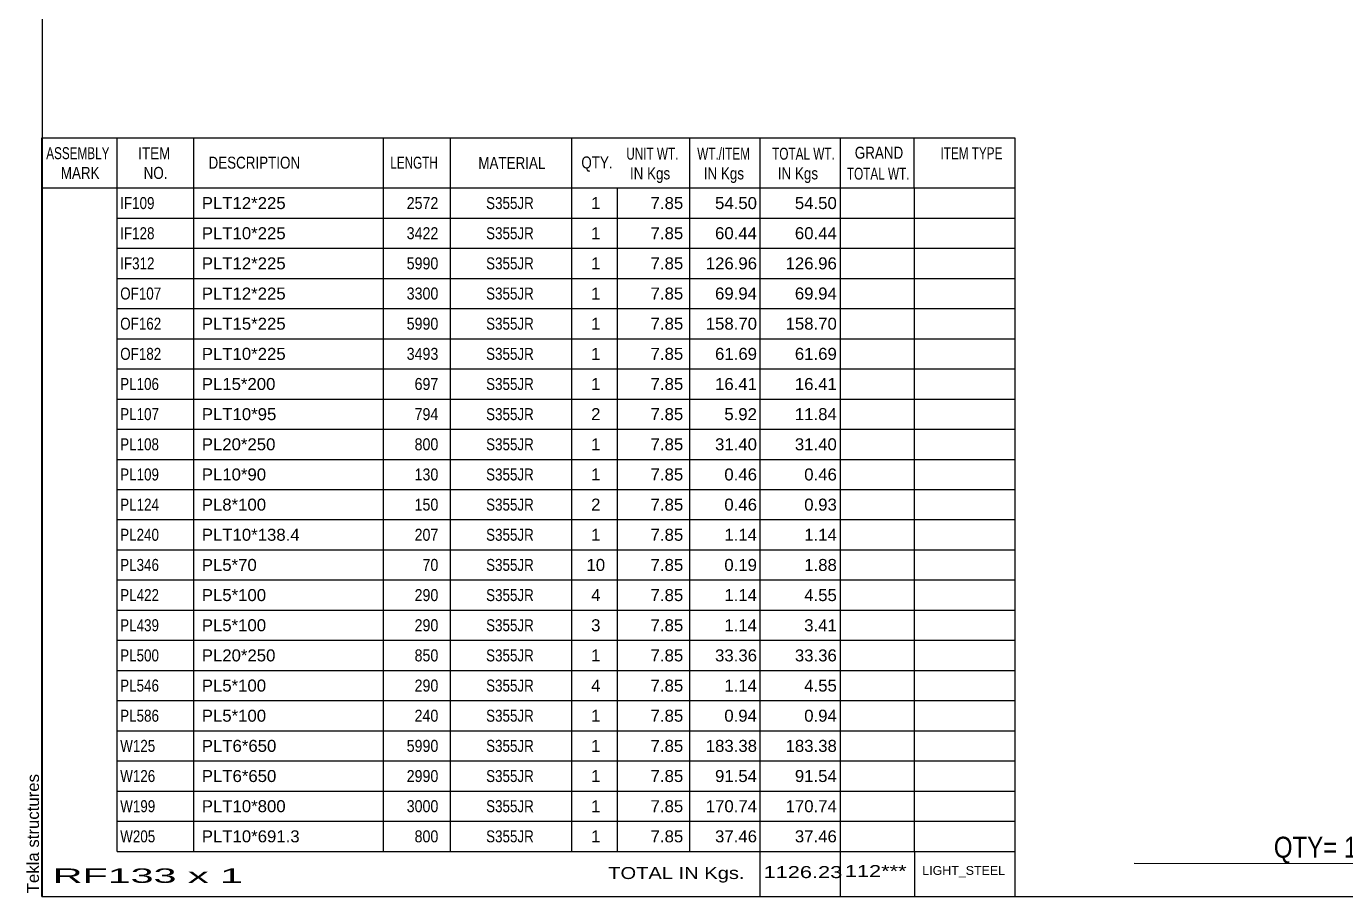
# Model space of a CAD drawing. Header units: millimetres. Extents: x -1029 to -626, y -192 to 86.
# Drawn here: x -1028.7 to -818.6, y -191.5 to -53 of the extents above; entities that cross this region are included whole.
import ezdxf

# ---------------------------------------------------------------- set-up
doc = ezdxf.new("R2010")
doc.units = ezdxf.units.MM
doc.styles.add('Arial', font='ARIAL.TTF', dxfattribs={"height": 0.2})
doc.styles.add('Arial Narrow', font='ARIALN.TTF', dxfattribs={"height": 0.2})

# ---------------------------------------------------------------- blocks, each defined once
blk = doc.blocks.new('Unknown-624476672-1210')
at = {"color": 5, "linetype": 'Continuous'}
for p, q in [((-1026.15, 85.52), (-1026.15, -191.48)), ((-1026.15, -191.48), (-626.15, -191.48))]:
    blk.add_line(p, q, dxfattribs=at)
at = {"color": 174, "linetype": 'Continuous', "style": 'Arial'}
blk.add_text('Tekla structures', height=1.9102, rotation=90, dxfattribs=at).set_placement((-1026.65, -190.98))
blk = doc.blocks.new('CBS_CALLOFF-624476672-7880')
at = {"color": 7, "linetype": 'Continuous'}
blk.add_line((-852.27, -186.21), (-736.04, -186.23), dxfattribs=at)
at = {"color": 3, "linetype": 'Continuous', "style": 'Arial Narrow'}
blk.add_text('QTY= 1 Nos.      RAFTER     MKD : RF133', height=3.3405, dxfattribs=at).set_placement((-830.04, -185.32))
blk = doc.blocks.new('CBS_BOM-624476672-7879')
at = {"color": 7, "linetype": 'Continuous'}
for p, q in [((-1026.18, -78.71), (-1026.18, -70.71)), ((-1026.18, -70.71), (-871.26, -70.71)), ((-1014.18, -78.71), (-1014.18, -70.71)), ((-1001.99, -78.71), (-1001.99, -70.71)), ((-971.82, -78.71), (-971.82, -70.71)), ((-961.14, -78.71), (-961.14, -70.71)), ((-941.83, -78.71), (-941.83, -70.71)), ((-923.03, -78.71), (-923.03, -70.71)), ((-911.81, -78.71), (-911.81, -70.71)), ((-899.03, -78.71), (-899.03, -70.71)), ((-887.28, -78.71), (-887.28, -70.71)), ((-871.26, -70.72), (-871.26, -78.7)), ((-1026.18, -78.71), (-871.26, -78.71)), ((-1026.18, -83.51), (-1026.18, -78.71)), ((-1014.18, -83.51), (-1014.18, -78.71)), ((-1001.99, -83.51), (-1001.99, -78.71)), ((-971.82, -83.51), (-971.82, -78.71)), ((-961.14, -83.51), (-961.14, -78.71)), ((-941.83, -83.51), (-941.83, -78.71)), ((-934.56, -83.51), (-934.56, -78.71)), ((-923.03, -83.51), (-923.03, -78.71)), ((-911.81, -83.51), (-911.81, -78.71)), ((-899.03, -83.51), (-899.03, -78.71)), ((-887.26, -83.51), (-887.26, -78.71)), ((-871.26, -78.72), (-871.26, -83.51)), ((-1026.18, -88.31), (-1026.18, -83.51)), ((-1014.18, -83.51), (-871.26, -83.51)), ((-1014.18, -88.31), (-1014.18, -83.51)), ((-1001.99, -88.31), (-1001.99, -83.51)), ((-971.82, -88.31), (-971.82, -83.51)), ((-961.14, -88.31), (-961.14, -83.51)), ((-941.83, -88.31), (-941.83, -83.51)), ((-934.56, -88.31), (-934.56, -83.51)), ((-923.03, -88.31), (-923.03, -83.51)), ((-911.81, -88.31), (-911.81, -83.51)), ((-899.03, -88.31), (-899.03, -83.51)), ((-887.26, -88.31), (-887.26, -83.51)), ((-871.26, -83.52), (-871.26, -88.31)), ((-1026.18, -93.11), (-1026.18, -88.31)), ((-1014.18, -88.31), (-871.26, -88.31)), ((-1014.18, -93.11), (-1014.18, -88.31)), ((-1001.99, -93.11), (-1001.99, -88.31)), ((-971.82, -93.11), (-971.82, -88.31)), ((-961.14, -93.11), (-961.14, -88.31)), ((-941.83, -93.11), (-941.83, -88.31)), ((-934.56, -93.11), (-934.56, -88.31)), ((-923.03, -93.11), (-923.03, -88.31)), ((-911.81, -93.11), (-911.81, -88.31)), ((-899.03, -93.11), (-899.03, -88.31)), ((-887.26, -93.11), (-887.26, -88.31)), ((-871.26, -88.32), (-871.26, -93.11)), ((-1026.18, -97.91), (-1026.18, -93.11)), ((-1014.18, -93.11), (-871.26, -93.11)), ((-1014.18, -97.91), (-1014.18, -93.11)), ((-1001.99, -97.91), (-1001.99, -93.11)), ((-971.82, -97.91), (-971.82, -93.11)), ((-961.14, -97.91), (-961.14, -93.11)), ((-941.83, -97.91), (-941.83, -93.11)), ((-934.56, -97.91), (-934.56, -93.11)), ((-923.03, -97.91), (-923.03, -93.11)), ((-911.81, -97.91), (-911.81, -93.11)), ((-899.03, -97.91), (-899.03, -93.11)), ((-887.26, -97.91), (-887.26, -93.11)), ((-871.26, -93.12), (-871.26, -97.91)), ((-1026.18, -102.71), (-1026.18, -97.91)), ((-1014.18, -97.91), (-871.26, -97.91)), ((-1014.18, -102.71), (-1014.18, -97.91)), ((-1001.99, -102.71), (-1001.99, -97.91)), ((-971.82, -102.71), (-971.82, -97.91)), ((-961.14, -102.71), (-961.14, -97.91)), ((-941.83, -102.71), (-941.83, -97.91)), ((-934.56, -102.71), (-934.56, -97.91)), ((-923.03, -102.71), (-923.03, -97.91)), ((-911.81, -102.71), (-911.81, -97.91)), ((-899.03, -102.71), (-899.03, -97.91)), ((-887.26, -102.71), (-887.26, -97.91)), ((-871.26, -97.92), (-871.26, -102.71)), ((-1026.18, -107.51), (-1026.18, -102.71)), ((-1014.18, -102.71), (-871.26, -102.71)), ((-1014.18, -107.51), (-1014.18, -102.71)), ((-1001.99, -107.51), (-1001.99, -102.71)), ((-971.82, -107.51), (-971.82, -102.71)), ((-961.14, -107.51), (-961.14, -102.71)), ((-941.83, -107.51), (-941.83, -102.71)), ((-934.56, -107.51), (-934.56, -102.71)), ((-923.03, -107.51), (-923.03, -102.71)), ((-911.81, -107.51), (-911.81, -102.71)), ((-899.03, -107.51), (-899.03, -102.71)), ((-887.26, -107.51), (-887.26, -102.71)), ((-871.26, -102.72), (-871.26, -107.51)), ((-1026.18, -112.31), (-1026.18, -107.51)), ((-1014.18, -107.51), (-871.26, -107.51)), ((-1014.18, -112.31), (-1014.18, -107.51)), ((-1001.99, -112.31), (-1001.99, -107.51)), ((-971.82, -112.31), (-971.82, -107.51)), ((-961.14, -112.31), (-961.14, -107.51)), ((-941.83, -112.31), (-941.83, -107.51)), ((-934.56, -112.31), (-934.56, -107.51)), ((-923.03, -112.31), (-923.03, -107.51)), ((-911.81, -112.31), (-911.81, -107.51)), ((-899.03, -112.31), (-899.03, -107.51)), ((-887.26, -112.31), (-887.26, -107.51)), ((-871.26, -107.52), (-871.26, -112.31)), ((-1026.18, -117.11), (-1026.18, -112.31)), ((-1014.18, -112.31), (-871.26, -112.31)), ((-1014.18, -117.11), (-1014.18, -112.31)), ((-1001.99, -117.11), (-1001.99, -112.31)), ((-971.82, -117.11), (-971.82, -112.31)), ((-961.14, -117.11), (-961.14, -112.31)), ((-941.83, -117.11), (-941.83, -112.31)), ((-934.56, -117.11), (-934.56, -112.31)), ((-923.03, -117.11), (-923.03, -112.31)), ((-911.81, -117.11), (-911.81, -112.31)), ((-899.03, -117.11), (-899.03, -112.31)), ((-887.26, -117.11), (-887.26, -112.31)), ((-871.26, -112.32), (-871.26, -117.11)), ((-1026.18, -121.91), (-1026.18, -117.11)), ((-1014.18, -117.11), (-871.26, -117.11)), ((-1014.18, -121.91), (-1014.18, -117.11)), ((-1001.99, -121.91), (-1001.99, -117.11)), ((-971.82, -121.91), (-971.82, -117.11)), ((-961.14, -121.91), (-961.14, -117.11)), ((-941.83, -121.91), (-941.83, -117.11)), ((-934.56, -121.91), (-934.56, -117.11)), ((-923.03, -121.91), (-923.03, -117.11)), ((-911.81, -121.91), (-911.81, -117.11)), ((-899.03, -121.91), (-899.03, -117.11)), ((-887.26, -121.91), (-887.26, -117.11)), ((-871.26, -117.12), (-871.26, -121.91)), ((-1026.18, -126.71), (-1026.18, -121.91)), ((-1014.18, -121.91), (-871.26, -121.91)), ((-1014.18, -126.71), (-1014.18, -121.91)), ((-1001.99, -126.71), (-1001.99, -121.91)), ((-971.82, -126.71), (-971.82, -121.91)), ((-961.14, -126.71), (-961.14, -121.91)), ((-941.83, -126.71), (-941.83, -121.91)), ((-934.56, -126.71), (-934.56, -121.91)), ((-923.03, -126.71), (-923.03, -121.91)), ((-911.81, -126.71), (-911.81, -121.91)), ((-899.03, -126.71), (-899.03, -121.91)), ((-887.26, -126.71), (-887.26, -121.91)), ((-871.26, -121.92), (-871.26, -126.71)), ((-1026.18, -131.51), (-1026.18, -126.71)), ((-1014.18, -126.71), (-871.26, -126.71)), ((-1014.18, -131.51), (-1014.18, -126.71)), ((-1001.99, -131.51), (-1001.99, -126.71)), ((-971.82, -131.51), (-971.82, -126.71)), ((-961.14, -131.51), (-961.14, -126.71)), ((-941.83, -131.51), (-941.83, -126.71)), ((-934.56, -131.51), (-934.56, -126.71)), ((-923.03, -131.51), (-923.03, -126.71)), ((-911.81, -131.51), (-911.81, -126.71)), ((-899.03, -131.51), (-899.03, -126.71)), ((-887.26, -131.51), (-887.26, -126.71)), ((-871.26, -126.72), (-871.26, -131.51)), ((-1026.18, -136.31), (-1026.18, -131.51)), ((-1014.18, -131.51), (-871.26, -131.51)), ((-1014.18, -136.31), (-1014.18, -131.51)), ((-1001.99, -136.31), (-1001.99, -131.51)), ((-971.82, -136.31), (-971.82, -131.51)), ((-961.14, -136.31), (-961.14, -131.51)), ((-941.83, -136.31), (-941.83, -131.51)), ((-934.56, -136.31), (-934.56, -131.51)), ((-923.03, -136.31), (-923.03, -131.51)), ((-911.81, -136.31), (-911.81, -131.51)), ((-899.03, -136.31), (-899.03, -131.51)), ((-887.26, -136.31), (-887.26, -131.51)), ((-871.26, -131.52), (-871.26, -136.31)), ((-1026.18, -141.11), (-1026.18, -136.31)), ((-1014.18, -136.31), (-871.26, -136.31)), ((-1014.18, -141.11), (-1014.18, -136.31)), ((-1001.99, -141.11), (-1001.99, -136.31)), ((-971.82, -141.11), (-971.82, -136.31)), ((-961.14, -141.11), (-961.14, -136.31)), ((-941.83, -141.11), (-941.83, -136.31)), ((-934.56, -141.11), (-934.56, -136.31)), ((-923.03, -141.11), (-923.03, -136.31)), ((-911.81, -141.11), (-911.81, -136.31)), ((-899.03, -141.11), (-899.03, -136.31)), ((-887.26, -141.11), (-887.26, -136.31)), ((-871.26, -136.32), (-871.26, -141.11)), ((-1026.18, -145.91), (-1026.18, -141.11)), ((-1014.18, -141.11), (-871.26, -141.11)), ((-1014.18, -145.91), (-1014.18, -141.11)), ((-1001.99, -145.91), (-1001.99, -141.11)), ((-971.82, -145.91), (-971.82, -141.11)), ((-961.14, -145.91), (-961.14, -141.11)), ((-941.83, -145.91), (-941.83, -141.11)), ((-934.56, -145.91), (-934.56, -141.11)), ((-923.03, -145.91), (-923.03, -141.11)), ((-911.81, -145.91), (-911.81, -141.11)), ((-899.03, -145.91), (-899.03, -141.11)), ((-887.26, -145.91), (-887.26, -141.11)), ((-871.26, -141.12), (-871.26, -145.91)), ((-1026.18, -150.71), (-1026.18, -145.91)), ((-1014.18, -145.91), (-871.26, -145.91)), ((-1014.18, -150.71), (-1014.18, -145.91)), ((-1001.99, -150.71), (-1001.99, -145.91)), ((-971.82, -150.71), (-971.82, -145.91)), ((-961.14, -150.71), (-961.14, -145.91)), ((-941.83, -150.71), (-941.83, -145.91)), ((-934.56, -150.71), (-934.56, -145.91)), ((-923.03, -150.71), (-923.03, -145.91)), ((-911.81, -150.71), (-911.81, -145.91)), ((-899.03, -150.71), (-899.03, -145.91)), ((-887.26, -150.71), (-887.26, -145.91)), ((-871.26, -145.92), (-871.26, -150.71)), ((-1026.18, -155.51), (-1026.18, -150.71)), ((-1014.18, -150.71), (-871.26, -150.71)), ((-1014.18, -155.51), (-1014.18, -150.71)), ((-1001.99, -155.51), (-1001.99, -150.71)), ((-971.82, -155.51), (-971.82, -150.71)), ((-961.14, -155.51), (-961.14, -150.71)), ((-941.83, -155.51), (-941.83, -150.71)), ((-934.56, -155.51), (-934.56, -150.71)), ((-923.03, -155.51), (-923.03, -150.71)), ((-911.81, -155.51), (-911.81, -150.71)), ((-899.03, -155.51), (-899.03, -150.71)), ((-887.26, -155.51), (-887.26, -150.71)), ((-871.26, -150.72), (-871.26, -155.51)), ((-1026.18, -160.31), (-1026.18, -155.51)), ((-1014.18, -155.51), (-871.26, -155.51)), ((-1014.18, -160.31), (-1014.18, -155.51)), ((-1001.99, -160.31), (-1001.99, -155.51)), ((-971.82, -160.31), (-971.82, -155.51)), ((-961.14, -160.31), (-961.14, -155.51)), ((-941.83, -160.31), (-941.83, -155.51)), ((-934.56, -160.31), (-934.56, -155.51)), ((-923.03, -160.31), (-923.03, -155.51)), ((-911.81, -160.31), (-911.81, -155.51)), ((-899.03, -160.31), (-899.03, -155.51)), ((-887.26, -160.31), (-887.26, -155.51)), ((-871.26, -155.52), (-871.26, -160.31)), ((-1026.18, -165.11), (-1026.18, -160.31)), ((-1014.18, -160.31), (-871.26, -160.31)), ((-1014.18, -165.11), (-1014.18, -160.31)), ((-1001.99, -165.11), (-1001.99, -160.31)), ((-971.82, -165.11), (-971.82, -160.31)), ((-961.14, -165.11), (-961.14, -160.31)), ((-941.83, -165.11), (-941.83, -160.31)), ((-934.56, -165.11), (-934.56, -160.31)), ((-923.03, -165.11), (-923.03, -160.31)), ((-911.81, -165.11), (-911.81, -160.31)), ((-899.03, -165.11), (-899.03, -160.31)), ((-887.26, -165.11), (-887.26, -160.31)), ((-871.26, -160.32), (-871.26, -165.11)), ((-1026.18, -169.91), (-1026.18, -165.11)), ((-1014.18, -165.11), (-871.26, -165.11)), ((-1014.18, -169.91), (-1014.18, -165.11)), ((-1001.99, -169.91), (-1001.99, -165.11)), ((-971.82, -169.91), (-971.82, -165.11)), ((-961.14, -169.91), (-961.14, -165.11)), ((-941.83, -169.91), (-941.83, -165.11)), ((-934.56, -169.91), (-934.56, -165.11)), ((-923.03, -169.91), (-923.03, -165.11)), ((-911.81, -169.91), (-911.81, -165.11)), ((-899.03, -169.91), (-899.03, -165.11)), ((-887.26, -169.91), (-887.26, -165.11)), ((-871.26, -165.12), (-871.26, -169.91)), ((-1026.18, -174.71), (-1026.18, -169.91)), ((-1014.18, -169.91), (-871.26, -169.91)), ((-1014.18, -174.71), (-1014.18, -169.91)), ((-1001.99, -174.71), (-1001.99, -169.91)), ((-971.82, -174.71), (-971.82, -169.91)), ((-961.14, -174.71), (-961.14, -169.91)), ((-941.83, -174.71), (-941.83, -169.91)), ((-934.56, -174.71), (-934.56, -169.91)), ((-923.03, -174.71), (-923.03, -169.91)), ((-911.81, -174.71), (-911.81, -169.91)), ((-899.03, -174.71), (-899.03, -169.91)), ((-887.26, -174.71), (-887.26, -169.91)), ((-871.26, -169.92), (-871.26, -174.71)), ((-1026.18, -179.51), (-1026.18, -174.71)), ((-1014.18, -174.71), (-871.26, -174.71)), ((-1014.18, -179.51), (-1014.18, -174.71)), ((-1001.99, -179.51), (-1001.99, -174.71)), ((-971.82, -179.51), (-971.82, -174.71)), ((-961.14, -179.51), (-961.14, -174.71)), ((-941.83, -179.51), (-941.83, -174.71)), ((-934.56, -179.51), (-934.56, -174.71)), ((-923.03, -179.51), (-923.03, -174.71)), ((-911.81, -179.51), (-911.81, -174.71)), ((-899.03, -179.51), (-899.03, -174.71)), ((-887.26, -179.51), (-887.26, -174.71)), ((-871.26, -174.72), (-871.26, -179.51)), ((-1026.18, -184.31), (-1026.18, -179.51)), ((-1014.18, -179.51), (-871.26, -179.51)), ((-1014.18, -184.31), (-1014.18, -179.51)), ((-1001.99, -184.31), (-1001.99, -179.51)), ((-971.82, -184.31), (-971.82, -179.51)), ((-961.14, -184.31), (-961.14, -179.51)), ((-941.83, -184.31), (-941.83, -179.51)), ((-934.56, -184.31), (-934.56, -179.51)), ((-923.03, -184.31), (-923.03, -179.51)), ((-911.81, -184.31), (-911.81, -179.51)), ((-899.03, -184.31), (-899.03, -179.51)), ((-887.26, -184.31), (-887.26, -179.51)), ((-871.26, -179.52), (-871.26, -184.31)), ((-1026.18, -191.51), (-1026.18, -184.33)), ((-1014.18, -184.31), (-871.26, -184.31)), ((-911.81, -191.51), (-911.81, -184.33)), ((-899.03, -191.51), (-899.03, -184.33)), ((-887.22, -191.51), (-887.22, -184.33)), ((-871.26, -184.31), (-871.26, -191.51)), ((-1026.18, -191.51), (-871.26, -191.51))]:
    blk.add_line(p, q, dxfattribs=at)
at = {"color": 3, "linetype": 'Continuous', "style": 'Arial'}
for s, height, width, p in [('ASSEMBLY', 1.91, 0.7, (-1025.5, -74.13)), ('ITEM', 1.91, 0.8, (-1010.85, -74.13)), ('UNIT WT.', 1.91, 0.7, (-933.14, -74.21)), ('WT./ITEM', 1.91, 0.7, (-921.85, -74.21)), ('TOTAL WT.', 1.91, 0.7, (-909.91, -74.21)), ('GRAND', 1.91, 0.8, (-896.76, -74.05)), ('ITEM TYPE', 1.91, 0.7, (-883.12, -74.13)), ('MARK', 1.91, 0.8, (-1023.18, -77.27)), ('NO.', 1.91, 0.8, (-1009.99, -77.27)), ('DESCRIPTION', 1.9102, 0.8, (-999.66, -75.64)), ('LENGTH', 1.91, 0.7, (-970.72, -75.64)), ('MATERIAL', 1.91, 0.8, (-956.7, -75.69)), ('QTY.', 1.91, 0.8, (-940.3, -75.61)), ('IN Kgs', 1.91, 0.8, (-932.56, -77.35)), ('IN Kgs', 1.91, 0.8, (-920.8, -77.35)), ('IN Kgs', 1.91, 0.8, (-909.01, -77.35)), ('TOTAL WT.', 1.91, 0.7, (-898.01, -77.39))]:
    blk.add_text(s, height=height, dxfattribs=dict(at, width=width)).set_placement(p)
at = {"color": 7, "linetype": 'Continuous', "style": 'Arial'}
for s, width, p in [('IF109', 0.8, (-1013.72, -82.07)), ('2572', 0.85, (-968.11, -82.07)), ('S355JR', 0.8, (-955.46, -82.07)), ('IF128', 0.8, (-1013.72, -86.87)), ('3422', 0.85, (-968.11, -86.87)), ('S355JR', 0.8, (-955.46, -86.87)), ('IF312', 0.8, (-1013.72, -91.67)), ('5990', 0.85, (-968.11, -91.67)), ('S355JR', 0.8, (-955.46, -91.67)), ('OF107', 0.8, (-1013.72, -96.47)), ('3300', 0.85, (-968.11, -96.47)), ('S355JR', 0.8, (-955.46, -96.47)), ('OF162', 0.8, (-1013.72, -101.27)), ('5990', 0.85, (-968.11, -101.27)), ('S355JR', 0.8, (-955.46, -101.27)), ('OF182', 0.8, (-1013.72, -106.07)), ('3493', 0.85, (-968.11, -106.07)), ('S355JR', 0.8, (-955.46, -106.07)), ('PL106', 0.8, (-1013.72, -110.87)), ('697', 0.85, (-966.85, -110.87)), ('S355JR', 0.8, (-955.46, -110.87)), ('PL107', 0.8, (-1013.72, -115.67)), ('794', 0.85, (-966.85, -115.67)), ('S355JR', 0.8, (-955.46, -115.67)), ('PL108', 0.8, (-1013.72, -120.47)), ('800', 0.85, (-966.85, -120.47)), ('S355JR', 0.8, (-955.46, -120.47)), ('PL109', 0.8, (-1013.72, -125.27)), ('130', 0.85, (-966.85, -125.27)), ('S355JR', 0.8, (-955.46, -125.27)), ('PL124', 0.8, (-1013.72, -130.07)), ('150', 0.85, (-966.85, -130.07)), ('S355JR', 0.8, (-955.46, -130.07)), ('PL240', 0.8, (-1013.72, -134.87)), ('207', 0.85, (-966.85, -134.87)), ('S355JR', 0.8, (-955.46, -134.87)), ('PL346', 0.8, (-1013.72, -139.67)), ('70', 0.85, (-965.59, -139.67)), ('S355JR', 0.8, (-955.46, -139.67)), ('PL422', 0.8, (-1013.72, -144.47)), ('290', 0.85, (-966.85, -144.47)), ('S355JR', 0.8, (-955.46, -144.47)), ('PL439', 0.8, (-1013.72, -149.27)), ('290', 0.85, (-966.85, -149.27)), ('S355JR', 0.8, (-955.46, -149.27)), ('PL500', 0.8, (-1013.72, -154.07)), ('850', 0.85, (-966.85, -154.07)), ('S355JR', 0.8, (-955.46, -154.07)), ('PL546', 0.8, (-1013.72, -158.87)), ('290', 0.85, (-966.85, -158.87)), ('S355JR', 0.8, (-955.46, -158.87)), ('PL586', 0.8, (-1013.72, -163.67)), ('240', 0.85, (-966.85, -163.67)), ('S355JR', 0.8, (-955.46, -163.67)), ('W125', 0.8, (-1013.72, -168.47)), ('5990', 0.85, (-968.11, -168.47)), ('S355JR', 0.8, (-955.46, -168.47)), ('W126', 0.8, (-1013.72, -173.27)), ('2990', 0.85, (-968.11, -173.27)), ('S355JR', 0.8, (-955.46, -173.27)), ('W199', 0.8, (-1013.72, -178.07)), ('3000', 0.85, (-968.11, -178.07)), ('S355JR', 0.8, (-955.46, -178.07)), ('W205', 0.8, (-1013.72, -182.87)), ('800', 0.85, (-966.85, -182.87)), ('S355JR', 0.8, (-955.46, -182.87))]:
    blk.add_text(s, height=1.91, dxfattribs=dict(at, width=width)).set_placement(p)
for s, height, p in [('PLT12*225', 1.91, (-1000.73, -82.07)), ('1', 1.91, (-938.74, -82.07)), ('7.85', 1.91, (-929.27, -82.07)), ('54.50', 1.91, (-919.01, -82.07)), ('54.50', 1.91, (-906.3, -82.07)), ('PLT10*225', 1.91, (-1000.73, -86.87)), ('1', 1.91, (-938.74, -86.87)), ('7.85', 1.91, (-929.27, -86.87)), ('60.44', 1.91, (-919.01, -86.87)), ('60.44', 1.91, (-906.3, -86.87)), ('PLT12*225', 1.91, (-1000.73, -91.67)), ('1', 1.91, (-938.74, -91.67)), ('7.85', 1.91, (-929.27, -91.67)), ('126.96', 1.91, (-920.49, -91.67)), ('126.96', 1.91, (-907.78, -91.67)), ('PLT12*225', 1.91, (-1000.73, -96.47)), ('1', 1.91, (-938.74, -96.47)), ('7.85', 1.91, (-929.27, -96.47)), ('69.94', 1.91, (-919.01, -96.47)), ('69.94', 1.91, (-906.3, -96.47)), ('PLT15*225', 1.91, (-1000.73, -101.27)), ('1', 1.91, (-938.74, -101.27)), ('7.85', 1.91, (-929.27, -101.27)), ('158.70', 1.91, (-920.49, -101.27)), ('158.70', 1.91, (-907.78, -101.27)), ('PLT10*225', 1.91, (-1000.73, -106.07)), ('1', 1.91, (-938.74, -106.07)), ('7.85', 1.91, (-929.27, -106.07)), ('61.69', 1.91, (-919.01, -106.07)), ('61.69', 1.91, (-906.3, -106.07)), ('PL15*200', 1.91, (-1000.73, -110.87)), ('1', 1.91, (-938.74, -110.87)), ('7.85', 1.91, (-929.27, -110.87)), ('16.41', 1.91, (-919.01, -110.87)), ('16.41', 1.91, (-906.3, -110.87)), ('PLT10*95', 1.91, (-1000.73, -115.67)), ('2', 1.91, (-938.74, -115.67)), ('7.85', 1.91, (-929.27, -115.67)), ('5.92', 1.91, (-917.53, -115.67)), ('11.84', 1.91, (-906.3, -115.67)), ('PL20*250', 1.91, (-1000.73, -120.47)), ('1', 1.91, (-938.74, -120.47)), ('7.85', 1.91, (-929.27, -120.47)), ('31.40', 1.91, (-919.01, -120.47)), ('31.40', 1.91, (-906.3, -120.47)), ('PL10*90', 1.91, (-1000.73, -125.27)), ('1', 1.91, (-938.74, -125.27)), ('7.85', 1.91, (-929.27, -125.27)), ('0.46', 1.91, (-917.53, -125.27)), ('0.46', 1.91, (-904.81, -125.27)), ('PL8*100', 1.91, (-1000.73, -130.07)), ('2', 1.91, (-938.74, -130.07)), ('7.85', 1.91, (-929.27, -130.07)), ('0.46', 1.91, (-917.53, -130.07)), ('0.93', 1.91, (-904.81, -130.07)), ('PLT10*138.4', 1.9102, (-1000.73, -134.87)), ('1', 1.91, (-938.74, -134.87)), ('7.85', 1.91, (-929.27, -134.87)), ('1.14', 1.91, (-917.53, -134.87)), ('1.14', 1.91, (-904.81, -134.87)), ('PL5*70', 1.91, (-1000.73, -139.67)), ('10', 1.91, (-939.48, -139.67)), ('7.85', 1.91, (-929.27, -139.67)), ('0.19', 1.91, (-917.53, -139.67)), ('1.88', 1.91, (-904.81, -139.67)), ('PL5*100', 1.91, (-1000.73, -144.47)), ('4', 1.91, (-938.74, -144.47)), ('7.85', 1.91, (-929.27, -144.47)), ('1.14', 1.91, (-917.53, -144.47)), ('4.55', 1.91, (-904.81, -144.47)), ('PL5*100', 1.91, (-1000.73, -149.27)), ('3', 1.91, (-938.74, -149.27)), ('7.85', 1.91, (-929.27, -149.27)), ('1.14', 1.91, (-917.53, -149.27)), ('3.41', 1.91, (-904.81, -149.27)), ('PL20*250', 1.91, (-1000.73, -154.07)), ('1', 1.91, (-938.74, -154.07)), ('7.85', 1.91, (-929.27, -154.07)), ('33.36', 1.91, (-919.01, -154.07)), ('33.36', 1.91, (-906.3, -154.07)), ('PL5*100', 1.91, (-1000.73, -158.87)), ('4', 1.91, (-938.74, -158.87)), ('7.85', 1.91, (-929.27, -158.87)), ('1.14', 1.91, (-917.53, -158.87)), ('4.55', 1.91, (-904.81, -158.87)), ('PL5*100', 1.91, (-1000.73, -163.67)), ('7.85', 1.91, (-929.27, -163.67)), ('0.94', 1.91, (-917.53, -163.67)), ('0.94', 1.91, (-904.81, -163.67)), ('1', 1.91, (-938.74, -163.67)), ('PLT6*650', 1.91, (-1000.73, -168.47)), ('1', 1.91, (-938.74, -168.47)), ('7.85', 1.91, (-929.27, -168.47)), ('183.38', 1.91, (-920.49, -168.47)), ('183.38', 1.91, (-907.78, -168.47)), ('PLT6*650', 1.91, (-1000.73, -173.27)), ('1', 1.91, (-938.74, -173.27)), ('7.85', 1.91, (-929.27, -173.27)), ('91.54', 1.91, (-919.01, -173.27)), ('91.54', 1.91, (-906.3, -173.27)), ('PLT10*800', 1.91, (-1000.73, -178.07)), ('1', 1.91, (-938.74, -178.07)), ('7.85', 1.91, (-929.27, -178.07)), ('170.74', 1.91, (-920.49, -178.07)), ('170.74', 1.91, (-907.78, -178.07)), ('PLT10*691.3', 1.9102, (-1000.73, -182.87)), ('1', 1.91, (-938.74, -182.87)), ('7.85', 1.91, (-929.27, -182.87)), ('37.46', 1.91, (-919.01, -182.87)), ('37.46', 1.91, (-906.3, -182.87))]:
    blk.add_text(s, height=height, dxfattribs=at).set_placement(p)
at = {"color": 6, "linetype": 'Continuous', "style": 'Arial'}
for s, height, width, p in [('TOTAL IN Kgs.', 1.9102, 1.2, (-936.02, -188.71)), ('1126.23', 1.91, 1.3, (-911.29, -188.56)), ('112***', 1.91, 1.3, (-898.35, -188.4)), ('RF133 x 1', 2.292, 2.05, (-1024.46, -189.32))]:
    blk.add_text(s, height=height, dxfattribs=dict(at, width=width)).set_placement(p)
blk.add_text('LIGHT_STEEL', height=1.4135, dxfattribs=at).set_placement((-886.01, -188.05))

msp = doc.modelspace()

# ---------------------------------------------------------------- block references
for name in ['Unknown-624476672-1210', 'CBS_BOM-624476672-7879', 'CBS_CALLOFF-624476672-7880']:
    msp.add_blockref(name, (0, 0))

doc.saveas('drawing.dxf')
